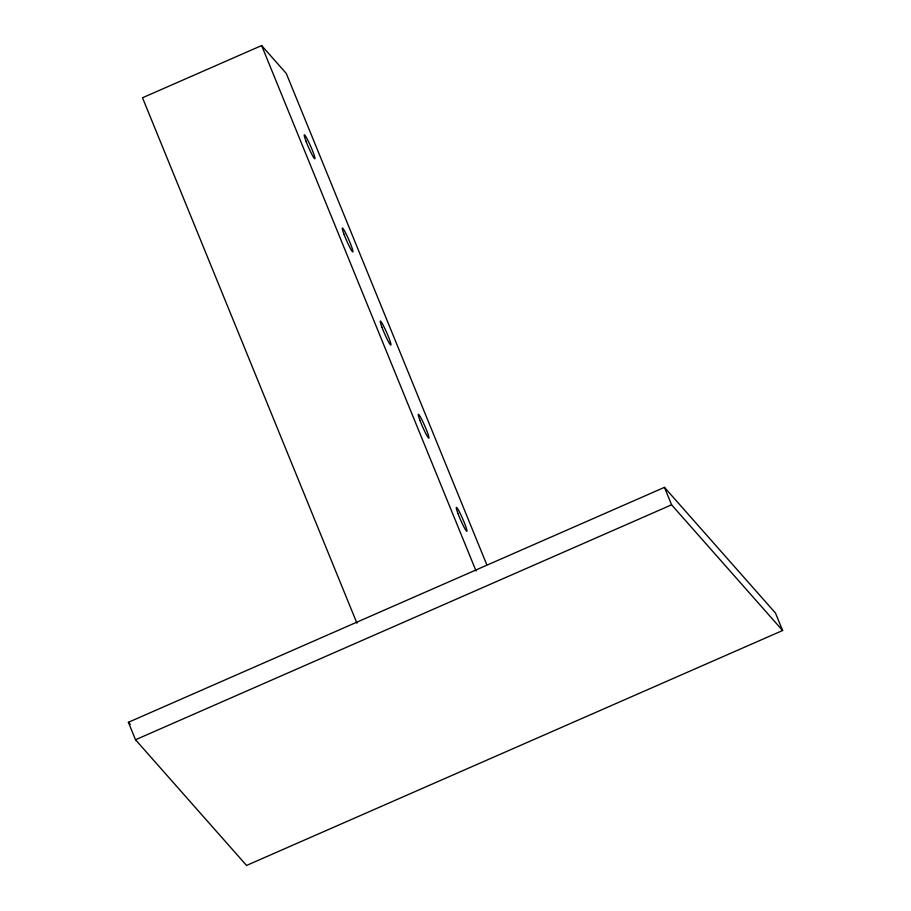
<?xml version="1.0" encoding="UTF-8"?>
<svg xmlns="http://www.w3.org/2000/svg" width="911" height="911" viewBox="0 0 911 911"><rect width="100%" height="100%" fill="white"/><g stroke="black" fill="none" stroke-linecap="round" stroke-linejoin="round"><path stroke-width="1.37" d="M486.759 564.672L286.305 73.484L261.628 45.55L142.503 97.762L356.93 623.181M128.383 722.298L664.461 487.362L775.489 613.057L782.617 630.514L246.539 865.45L135.511 739.755L128.383 722.298L130.262 724.427M135.511 739.755L671.589 504.819L782.617 630.514M664.461 487.362L671.589 504.819M261.628 45.55L476.054 570.981M458.005 513.622A13.061 1.184 66.3 0 0 466.842 531.307A13.061 1.184 66.3 0 0 460.009 513.087A13.061 1.184 66.3 0 0 458.005 513.622M381.994 327.368A13.061 1.184 66.3 0 0 390.842 345.053A13.061 1.184 66.3 0 0 383.998 326.821A13.061 1.184 66.3 0 0 381.994 327.368M420.005 420.495A13.061 1.184 66.3 0 0 428.842 438.18A13.061 1.184 66.3 0 0 421.998 419.948A13.061 1.184 66.3 0 0 420.005 420.495M343.994 234.241A13.061 1.184 66.3 0 0 352.83 251.926A13.061 1.184 66.3 0 0 345.986 233.694A13.061 1.184 66.3 0 0 343.994 234.241M305.982 141.114A13.061 1.184 66.3 0 0 314.83 158.787A13.061 1.184 66.3 0 0 307.986 140.567A13.061 1.184 66.3 0 0 305.982 141.114"/></g></svg>
